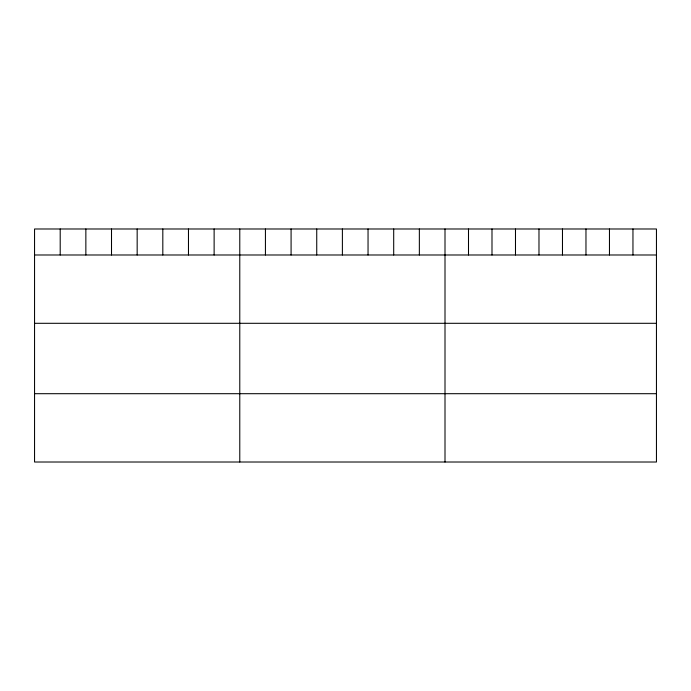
<?xml version="1.0" encoding="UTF-8"?>
<svg xmlns="http://www.w3.org/2000/svg" width="691" height="691" viewBox="0 0 691 691"><rect width="100%" height="100%" fill="white"/><g stroke="black" fill="none" stroke-linecap="round" stroke-linejoin="round"><path stroke-width="1.04" d="M656.45 254.988L656.45 462.011L34.55 462.011L34.55 228.989L656.45 228.989L656.45 254.988L34.55 254.988M34.55 323.302L656.45 323.302M34.55 393.697L656.45 393.697M632.956 228.989L632.956 254.988M609.462 228.989L609.462 254.988M585.968 228.989L585.968 254.988M562.474 228.989L562.474 254.988M538.98 228.989L538.98 254.988M515.486 228.989L515.486 254.988M491.992 228.989L491.992 254.988M468.498 228.989L468.498 254.988M445.004 228.989L445.004 462.011M419.351 228.989L419.351 254.988M393.697 228.989L393.697 254.988M368.044 228.989L368.044 254.988M342.39 228.989L342.39 254.988M316.737 228.989L316.737 254.988M291.084 228.989L291.084 254.988M265.43 228.989L265.43 254.988M239.777 228.989L239.777 462.011M214.124 228.989L214.124 254.988M188.47 228.989L188.47 254.988M162.817 228.989L162.817 254.988M137.163 228.989L137.163 254.988M111.51 228.989L111.51 254.988M85.857 228.989L85.857 254.988M60.203 228.989L60.203 254.988"/></g></svg>
